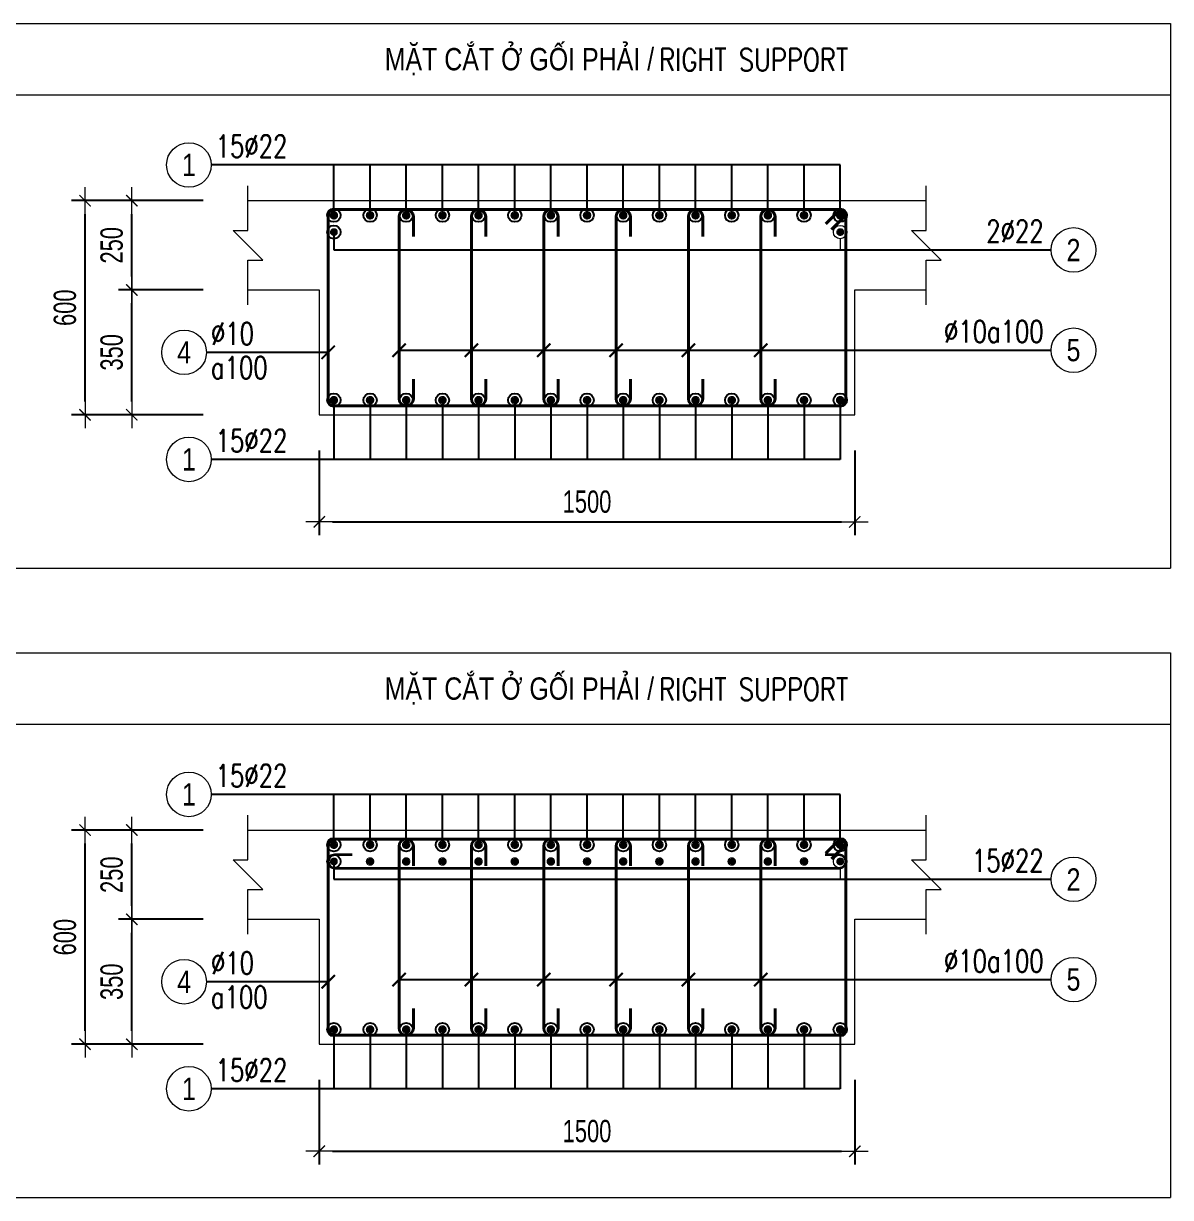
# Model space of a CAD drawing. Header units: millimetres. Extents: x 0 to 256521, y -18667 to 27271.
# Drawn here: x 230287 to 233500, y 10607 to 13896 of the extents above; entities that cross this region are included whole.
import ezdxf
from ezdxf.enums import TextEntityAlignment as Align

# ---------------------------------------------------------------- set-up
doc = ezdxf.new("R2010")
doc.units = ezdxf.units.MM
doc.layers.get('0').update_dxf_attribs({"lineweight": 20})
doc.layers.get('Defpoints').update_dxf_attribs({"color": 151, "lineweight": 9})
for name, color, linetype, lineweight in [('NDC_S_CONTINUOUS', 3, 'Continuous', 20), ('NDC_S_DIM', 1, 'Continuous', 15), ('NDC_S_REBAR', 4, 'Continuous', 35), ('NDC_S_STIRRUP', 4, 'Continuous', 40), ('NDC_S_THIN LINE', 8, 'Continuous', 9), ('NDC_S_VN TEXT', 7, 'Continuous', 20), ('NDC_Table', 3, 'Continuous', 20)]:
    doc.layers.add(name, color=color, linetype=linetype, lineweight=lineweight)
doc.styles.add('ARIAL', font='arial.ttf', dxfattribs={"width": 0.8})
doc.styles.add('NDC_DIM', font='', dxfattribs={"width": 0.75})
doc.styles.add('NDC_EN TXT', font='romans.shx', dxfattribs={"width": 0.8})
doc.styles.add('NDC_VIE TXT', font='arial.ttf', dxfattribs={"width": 0.8})
doc.styles.get('NDC_DIM').set_extended_font_data('Dotum')
doc.dimstyles.new('NDC_dim_25', dxfattribs={"dimscale": 25, "dimtxt": 2.5, "dimasz": 1.5, "dimexe": 1.5, "dimexo": 2.5, "dimgap": 1, "dimtad": 1, "dimdec": 0, "dimzin": 0, "dimdsep": 46, "dimtxsty": 'NDC_DIM', "dimblk": 'DIMMARK', "dimcen": 0.09, "dimdle": 1.2, "dimclrd": 1, "dimclre": 1, "dimclrt": 3, "dimadec": 0, "dimazin": 0, "dimtfac": 1, "dimtdec": 0, "dimtix": 1, "dimtofl": 0, "dimtmove": 0, "dimatfit": 3, "dimfxl": 8, "dimfxlon": 1, "dimtolj": 1, "dimtzin": 0, "dimarcsym": 0})

# ---------------------------------------------------------------- blocks, each defined once
blk = doc.blocks.new('DIMMARK')
at = {"layer": 'NDC_S_DIM', "color": 1}
blk.add_line((-1.5, 0), (1, 0), dxfattribs=at)
at = {"layer": 'NDC_S_DIM', "color": 2, "const_width": 0.1}
blk.add_lwpolyline([(-0.424, -0.424), (0.424, 0.424)], dxfattribs=at)
blk = doc.blocks.new('*D239')
at = {"layer": 'Defpoints', "color": 0, "transparency": 16777216}
for p in [(231115.4, 12800), (232615.4, 12800), (232615.4, 12500)]:
    blk.add_point(p, dxfattribs=at)
at = {"layer": 'NDC_S_DIM', "color": 1, "lineweight": -2, "transparency": 16777216}
for p, q in [((231115.4, 12700), (231115.4, 12462.5)), ((232615.4, 12700), (232615.4, 12462.5)), ((231152.9, 12500), (232577.9, 12500))]:
    blk.add_line(p, q, dxfattribs=at)
at = {"layer": 'NDC_S_DIM', "color": 1, "lineweight": -2, "transparency": 16777216, "xscale": 37.5, "yscale": 37.5, "zscale": 37.5, "rotation": 180}
blk.add_blockref('DIMMARK', (231115.4, 12500), dxfattribs=at)
at = {"layer": 'NDC_S_DIM', "color": 1, "lineweight": -2, "transparency": 16777216, "xscale": 37.5, "yscale": 37.5, "zscale": 37.5}
blk.add_blockref('DIMMARK', (232615.4, 12500), dxfattribs=at)
at = {"layer": 'NDC_S_DIM', "color": 3, "transparency": 16777216, "insert": (231865.4, 12556.2), "char_height": 62.5, "attachment_point": 5, "style": 'NDC_DIM'}
blk.add_mtext('\\A1;1500', dxfattribs=at)
blk = doc.blocks.new('*D240')
at = {"layer": 'Defpoints', "color": 0, "transparency": 16777216}
for p in [(230590.4, 13150), (230915.4, 13150), (230915.4, 12800)]:
    blk.add_point(p, dxfattribs=at)
at = {"layer": 'NDC_S_DIM', "color": 1, "lineweight": -2, "transparency": 16777216}
for p, q in [((230790.4, 13150), (230552.9, 13150)), ((230590.4, 12837.5), (230590.4, 13112.5)), ((230790.4, 12800), (230552.9, 12800))]:
    blk.add_line(p, q, dxfattribs=at)
at = {"layer": 'NDC_S_DIM', "color": 1, "lineweight": -2, "transparency": 16777216, "xscale": 37.5, "yscale": 37.5, "zscale": 37.5}
for p, rotation in [((230590.4, 13150), 90), ((230590.4, 12800), 270)]:
    blk.add_blockref('DIMMARK', p, dxfattribs=dict(at, rotation=rotation))
at = {"layer": 'NDC_S_DIM', "color": 3, "transparency": 16777216, "insert": (230534.2, 12975), "char_height": 62.5, "attachment_point": 5, "rotation": 90, "style": 'NDC_DIM'}
blk.add_mtext('\\A1;350', dxfattribs=at)
blk = doc.blocks.new('*D241')
at = {"layer": 'Defpoints', "color": 0, "transparency": 16777216}
for p in [(230590.4, 13400), (230915.4, 13400), (230915.4, 13150)]:
    blk.add_point(p, dxfattribs=at)
at = {"layer": 'NDC_S_DIM', "color": 1, "lineweight": -2, "transparency": 16777216}
for p, q in [((230790.4, 13400), (230552.9, 13400)), ((230590.4, 13187.5), (230590.4, 13362.5)), ((230790.4, 13150), (230552.9, 13150))]:
    blk.add_line(p, q, dxfattribs=at)
at = {"layer": 'NDC_S_DIM', "color": 1, "lineweight": -2, "transparency": 16777216, "xscale": 37.5, "yscale": 37.5, "zscale": 37.5}
for p, rotation in [((230590.4, 13400), 90), ((230590.4, 13150), 270)]:
    blk.add_blockref('DIMMARK', p, dxfattribs=dict(at, rotation=rotation))
at = {"layer": 'NDC_S_DIM', "color": 3, "transparency": 16777216, "insert": (230534.2, 13275), "char_height": 62.5, "attachment_point": 5, "rotation": 90, "style": 'NDC_DIM'}
blk.add_mtext('\\A1;250', dxfattribs=at)
blk = doc.blocks.new('*D242')
at = {"layer": 'Defpoints', "color": 0, "transparency": 16777216}
for p in [(230459.4, 13400), (230915.4, 13400), (230915.4, 12800)]:
    blk.add_point(p, dxfattribs=at)
at = {"layer": 'NDC_S_DIM', "color": 1, "lineweight": -2, "transparency": 16777216}
for p, q in [((230659.4, 13400), (230421.9, 13400)), ((230459.4, 12837.5), (230459.4, 13362.5)), ((230659.4, 12800), (230421.9, 12800))]:
    blk.add_line(p, q, dxfattribs=at)
at = {"layer": 'NDC_S_DIM', "color": 1, "lineweight": -2, "transparency": 16777216, "xscale": 37.5, "yscale": 37.5, "zscale": 37.5}
for p, rotation in [((230459.4, 13400), 90), ((230459.4, 12800), 270)]:
    blk.add_blockref('DIMMARK', p, dxfattribs=dict(at, rotation=rotation))
at = {"layer": 'NDC_S_DIM', "color": 3, "transparency": 16777216, "insert": (230403.2, 13100), "char_height": 62.5, "attachment_point": 5, "rotation": 90, "style": 'NDC_DIM'}
blk.add_mtext('\\A1;600', dxfattribs=at)
blk = doc.blocks.new('kata_block_THEP')
at = {"layer": 'NDC_S_REBAR', "color": 0}
for p, q in [((-0.5, 0), (0.5, 0)), ((-0.35, 0.35), (0.35, -0.35)), ((0.35, 0.35), (-0.35, -0.35)), ((0, 0.5), (0, -0.5))]:
    blk.add_line(p, q, dxfattribs=at)
at = {"layer": 'NDC_S_REBAR', "color": 0, "const_width": 0.0833}
blk.add_lwpolyline([(-0.5, 0, 1), (0.5, 0, 1), (-0.5, 0, 1)], format="xyb", dxfattribs=at)
blk = doc.blocks.new('*U212')
blk.add_circle((-2.5, 0), 2.5)
at = {"layer": 'NDC_S_VN TEXT', "color": 3, "style": 'NDC_EN TXT', "width": 0.75}
blk.add_attdef('DK1', (0.5, 0.85), '', height=2.5, dxfattribs=at)
at = {"layer": 'NDC_S_VN TEXT', "color": 7, "style": 'ARIAL', "width": 0.8}
blk.add_attdef('SH2', text='', height=2.5, dxfattribs=at).set_placement((-2.5, 0), align=Align.MIDDLE)
blk = doc.blocks.new('*U209')
blk.add_circle((2.5, 0), 2.5)
at = {"layer": 'NDC_S_VN TEXT', "color": 3, "style": 'NDC_EN TXT', "width": 0.75}
blk.add_attdef('DK2', text='', height=2.5, dxfattribs=at).set_placement((-0.85, 0.85), align=Align.RIGHT)
at = {"layer": 'NDC_S_VN TEXT', "color": 7, "style": 'ARIAL', "width": 0.8}
blk.add_attdef('SH3', text='', height=2.5, dxfattribs=at).set_placement((2.5, 0), align=Align.MIDDLE)
blk = doc.blocks.new('*U213')
blk.add_circle((-2.5, 0), 2.5)
at = {"layer": 'NDC_S_VN TEXT', "color": 3, "style": 'NDC_EN TXT', "width": 0.75}
for tag, p in [('DK1', (0.5, 0.85)), ('KC1', (0.5, -2.97))]:
    blk.add_attdef(tag, p, '', height=2.5, dxfattribs=at)
at = {"layer": 'NDC_S_VN TEXT', "color": 7, "style": 'ARIAL', "width": 0.8}
blk.add_attdef('SH2', text='', height=2.5, dxfattribs=at).set_placement((-2.5, 0), align=Align.MIDDLE)
blk = doc.blocks.new('TABLE 1')
at = {"layer": 'NDC_Table'}
for p, q in [((0, 0), (10824, 0)), ((10824, 0), (10824, -1526.1)), ((0, -200), (10824, -200)), ((0, -1526.1), (10824, -1526.1))]:
    blk.add_line(p, q, dxfattribs=at)
at = {"layer": 'NDC_S_VN TEXT', "style": 'NDC_VIE TXT', "width": 0.8}
blk.add_text('MẶT CẮT Ở GỐI PHẢI /', height=62.5, dxfattribs=at).set_placement((9000.4, -100), align=Align.MIDDLE_CENTER)
at = {"layer": 'NDC_S_VN TEXT', "color": 2, "style": 'NDC_EN TXT', "width": 0.8}
blk.add_text('RIGHT SUPPORT', height=62.5, dxfattribs=at).set_placement((9391.9, -101.8), align=Align.MIDDLE_LEFT)
blk = doc.blocks.new('*D352')
at = {"layer": 'Defpoints', "color": 0, "transparency": 16777216}
for p in [(231115.4, 11036.3), (232615.4, 11036.3), (232615.4, 10736.3)]:
    blk.add_point(p, dxfattribs=at)
at = {"layer": 'NDC_S_DIM', "color": 1, "lineweight": -2, "transparency": 16777216}
for p, q in [((231115.4, 10936.3), (231115.4, 10698.8)), ((232615.4, 10936.3), (232615.4, 10698.8)), ((231152.9, 10736.3), (232577.9, 10736.3))]:
    blk.add_line(p, q, dxfattribs=at)
at = {"layer": 'NDC_S_DIM', "color": 1, "lineweight": -2, "transparency": 16777216, "xscale": 37.5, "yscale": 37.5, "zscale": 37.5, "rotation": 180}
blk.add_blockref('DIMMARK', (231115.4, 10736.3), dxfattribs=at)
at = {"layer": 'NDC_S_DIM', "color": 1, "lineweight": -2, "transparency": 16777216, "xscale": 37.5, "yscale": 37.5, "zscale": 37.5}
blk.add_blockref('DIMMARK', (232615.4, 10736.3), dxfattribs=at)
at = {"layer": 'NDC_S_DIM', "color": 3, "transparency": 16777216, "insert": (231865.4, 10792.5), "char_height": 62.5, "attachment_point": 5, "style": 'NDC_DIM'}
blk.add_mtext('\\A1;1500', dxfattribs=at)
blk = doc.blocks.new('*D353')
at = {"layer": 'Defpoints', "color": 0, "transparency": 16777216}
for p in [(230590.4, 11386.3), (230915.4, 11386.3), (230915.4, 11036.3)]:
    blk.add_point(p, dxfattribs=at)
at = {"layer": 'NDC_S_DIM', "color": 1, "lineweight": -2, "transparency": 16777216}
for p, q in [((230790.4, 11386.3), (230552.9, 11386.3)), ((230590.4, 11073.8), (230590.4, 11348.8)), ((230790.4, 11036.3), (230552.9, 11036.3))]:
    blk.add_line(p, q, dxfattribs=at)
at = {"layer": 'NDC_S_DIM', "color": 1, "lineweight": -2, "transparency": 16777216, "xscale": 37.5, "yscale": 37.5, "zscale": 37.5}
for p, rotation in [((230590.4, 11386.3), 90), ((230590.4, 11036.3), 270)]:
    blk.add_blockref('DIMMARK', p, dxfattribs=dict(at, rotation=rotation))
at = {"layer": 'NDC_S_DIM', "color": 3, "transparency": 16777216, "insert": (230534.2, 11211.3), "char_height": 62.5, "attachment_point": 5, "rotation": 90, "style": 'NDC_DIM'}
blk.add_mtext('\\A1;350', dxfattribs=at)
blk = doc.blocks.new('*D354')
at = {"layer": 'Defpoints', "color": 0, "transparency": 16777216}
for p in [(230590.4, 11636.3), (230915.4, 11636.3), (230915.4, 11386.3)]:
    blk.add_point(p, dxfattribs=at)
at = {"layer": 'NDC_S_DIM', "color": 1, "lineweight": -2, "transparency": 16777216}
for p, q in [((230790.4, 11636.3), (230552.9, 11636.3)), ((230590.4, 11423.8), (230590.4, 11598.8)), ((230790.4, 11386.3), (230552.9, 11386.3))]:
    blk.add_line(p, q, dxfattribs=at)
at = {"layer": 'NDC_S_DIM', "color": 1, "lineweight": -2, "transparency": 16777216, "xscale": 37.5, "yscale": 37.5, "zscale": 37.5}
for p, rotation in [((230590.4, 11636.3), 90), ((230590.4, 11386.3), 270)]:
    blk.add_blockref('DIMMARK', p, dxfattribs=dict(at, rotation=rotation))
at = {"layer": 'NDC_S_DIM', "color": 3, "transparency": 16777216, "insert": (230534.2, 11511.3), "char_height": 62.5, "attachment_point": 5, "rotation": 90, "style": 'NDC_DIM'}
blk.add_mtext('\\A1;250', dxfattribs=at)
blk = doc.blocks.new('*D355')
at = {"layer": 'Defpoints', "color": 0, "transparency": 16777216}
for p in [(230459.4, 11636.3), (230915.4, 11636.3), (230915.4, 11036.3)]:
    blk.add_point(p, dxfattribs=at)
at = {"layer": 'NDC_S_DIM', "color": 1, "lineweight": -2, "transparency": 16777216}
for p, q in [((230659.4, 11636.3), (230421.9, 11636.3)), ((230459.4, 11073.8), (230459.4, 11598.8)), ((230659.4, 11036.3), (230421.9, 11036.3))]:
    blk.add_line(p, q, dxfattribs=at)
at = {"layer": 'NDC_S_DIM', "color": 1, "lineweight": -2, "transparency": 16777216, "xscale": 37.5, "yscale": 37.5, "zscale": 37.5}
for p, rotation in [((230459.4, 11636.3), 90), ((230459.4, 11036.3), 270)]:
    blk.add_blockref('DIMMARK', p, dxfattribs=dict(at, rotation=rotation))
at = {"layer": 'NDC_S_DIM', "color": 3, "transparency": 16777216, "insert": (230403.2, 11336.3), "char_height": 62.5, "attachment_point": 5, "rotation": 90, "style": 'NDC_DIM'}
blk.add_mtext('\\A1;600', dxfattribs=at)

msp = doc.modelspace()

# ---------------------------------------------------------------- linework, layer by layer
at = {"layer": 'NDC_S_CONTINUOUS'}
for p, q in [((230915.4, 13400), (232815.4, 13400)), ((230915.4, 11636.3), (232815.4, 11636.3))]:
    msp.add_line(p, q, dxfattribs=at)
for points in [[(230915.4, 13150), (231115.4, 13150), (231115.4, 12800), (232615.4, 12800), (232615.4, 13150), (232815.4, 13150)], [(230915.4, 11386.3), (231115.4, 11386.3), (231115.4, 11036.3), (232615.4, 11036.3), (232615.4, 11386.3), (232815.4, 11386.3)]]:
    msp.add_lwpolyline(points, dxfattribs=at)
at = {"layer": 'NDC_S_DIM'}
for points in [[(230915.4, 13108.3), (230915.4, 13233.3), (230957.1, 13233.3), (230873.8, 13316.6), (230915.4, 13316.6), (230915.4, 13441.6)], [(232815.4, 13108.3), (232815.4, 13233.3), (232857.1, 13233.3), (232773.8, 13316.6), (232815.4, 13316.6), (232815.4, 13441.6)], [(230915.4, 11344.6), (230915.4, 11469.6), (230957.1, 11469.6), (230873.8, 11553), (230915.4, 11553), (230915.4, 11678)], [(232815.4, 11344.6), (232815.4, 11469.6), (232857.1, 11469.6), (232773.8, 11553), (232815.4, 11553), (232815.4, 11678)]]:
    msp.add_lwpolyline(points, dxfattribs=at)
at = {"layer": 'NDC_S_REBAR'}
msp.add_lwpolyline([(231207.8, 11566.7), (231158.9, 11566.7, 1), (231158.9, 11529.9), (232572, 11529.9, 1), (232572, 11566.7), (232532.7, 11566.7, -0.414214)], format="xyb", dxfattribs=at)
at = {"layer": 'NDC_S_STIRRUP'}
for points in [[(232534.4, 13335), (232574.4, 13375, -0.414214), (232590.4, 13359), (232590.4, 12841, -0.414214), (232574.4, 12825), (231156.4, 12825, -0.414214), (231140.4, 12841), (231140.4, 13359, -0.414214), (231156.4, 13375), (232574.4, 13375, -0.414214), (232590.4, 13359), (232550.4, 13319)], [(231379, 13300), (231379, 13355, 1), (231339, 13355), (231339, 12845, 1), (231379, 12845), (231379, 12900)], [(231581.6, 13300), (231581.6, 13355, 1), (231541.6, 13355), (231541.6, 12845, 1), (231581.6, 12845), (231581.6, 12900)], [(231784.1, 13300), (231784.1, 13355, 1), (231744.1, 13355), (231744.1, 12845, 1), (231784.1, 12845), (231784.1, 12900)], [(231986.7, 13300), (231986.7, 13355, 1), (231946.7, 13355), (231946.7, 12845, 1), (231986.7, 12845), (231986.7, 12900)], [(232189.3, 13300), (232189.3, 13355, 1), (232149.3, 13355), (232149.3, 12845, 1), (232189.3, 12845), (232189.3, 12900)], [(232391.9, 13300), (232391.9, 13355, 1), (232351.9, 13355), (232351.9, 12845, 1), (232391.9, 12845), (232391.9, 12900)], [(232534.4, 11571.3), (232574.4, 11611.3, -0.414214), (232590.4, 11595.3), (232590.4, 11077.3, -0.414214), (232574.4, 11061.3), (231156.4, 11061.3, -0.414214), (231140.4, 11077.3), (231140.4, 11595.3, -0.414214), (231156.4, 11611.3), (232574.4, 11611.3, -0.414214), (232590.4, 11595.3), (232550.4, 11555.3)], [(231379, 11536.3), (231379, 11591.3, 1), (231339, 11591.3), (231339, 11081.3, 1), (231379, 11081.3), (231379, 11136.3)], [(231581.6, 11536.3), (231581.6, 11591.3, 1), (231541.6, 11591.3), (231541.6, 11081.3, 1), (231581.6, 11081.3), (231581.6, 11136.3)], [(231784.1, 11536.3), (231784.1, 11591.3, 1), (231744.1, 11591.3), (231744.1, 11081.3, 1), (231784.1, 11081.3), (231784.1, 11136.3)], [(231986.7, 11536.3), (231986.7, 11591.3, 1), (231946.7, 11591.3), (231946.7, 11081.3, 1), (231986.7, 11081.3), (231986.7, 11136.3)], [(232189.3, 11536.3), (232189.3, 11591.3, 1), (232149.3, 11591.3), (232149.3, 11081.3, 1), (232189.3, 11081.3), (232189.3, 11136.3)], [(232391.9, 11536.3), (232391.9, 11591.3, 1), (232351.9, 11591.3), (232351.9, 11081.3, 1), (232391.9, 11081.3), (232391.9, 11136.3)]]:
    msp.add_lwpolyline(points, format="xyb", dxfattribs=at)
at = {"layer": 'NDC_S_THIN LINE'}
for p, q in [((231156.4, 13293.2), (231156.4, 13262)), ((232574.4, 13293.2), (232574.4, 13262)), ((231156.4, 11529.5), (231156.4, 11498.3)), ((232574.4, 11529.5), (232574.4, 11498.3))]:
    msp.add_line(p, q, dxfattribs=at)
for centre in [(231156.4, 13312), (231156.4, 13312), (232574.4, 13312), (231156.4, 11548.3), (231156.4, 11548.3), (232574.4, 11548.3)]:
    msp.add_circle(centre, 18.8, dxfattribs=at)

# ---------------------------------------------------------------- block references
at = {"layer": 'NDC_S_REBAR'}
for p, xscale, yscale, zscale in [((231156.4, 13359), 22, 22, 22), ((231257.7, 13359), 22, 22, 22), ((231359, 13359), 22, 22, 22), ((231460.3, 13359), 22, 22, 22), ((231561.6, 13359), 22, 22, 22), ((231662.9, 13359), 22, 22, 22), ((231764.1, 13359), 22, 22, 22), ((231865.4, 13359), 22, 22, 22), ((231966.7, 13359), 22, 22, 22), ((232068, 13359), 22, 22, 22), ((232169.3, 13359), 22, 22, 22), ((232270.6, 13359), 22, 22, 22), ((232371.9, 13359), 22, 22, 22), ((232473.1, 13359), 22, 22, 22), ((232574.4, 13359), 22, 22, 22), ((231156.4, 13312), 20, 20, 20), ((232574.4, 13312), 20, 20, 20), ((231156.4, 12841), 22, 22, 22), ((231257.7, 12841), 22, 22, 22), ((231359, 12841), 22, 22, 22), ((231460.3, 12841), 22, 22, 22), ((231561.6, 12841), 22, 22, 22), ((231662.9, 12841), 22, 22, 22), ((231764.1, 12841), 22, 22, 22), ((231865.4, 12841), 22, 22, 22), ((231966.7, 12841), 22, 22, 22), ((232068, 12841), 22, 22, 22), ((232169.3, 12841), 22, 22, 22), ((232270.6, 12841), 22, 22, 22), ((232371.9, 12841), 22, 22, 22), ((232473.1, 12841), 22, 22, 22), ((232574.4, 12841), 22, 22, 22), ((231156.4, 11595.3), 22, 22, 22), ((231257.7, 11595.3), 22, 22, 22), ((231359, 11595.3), 22, 22, 22), ((231460.3, 11595.3), 22, 22, 22), ((231561.6, 11595.3), 22, 22, 22), ((231662.9, 11595.3), 22, 22, 22), ((231764.1, 11595.3), 22, 22, 22), ((231865.4, 11595.3), 22, 22, 22), ((231966.7, 11595.3), 22, 22, 22), ((232068, 11595.3), 22, 22, 22), ((232169.3, 11595.3), 22, 22, 22), ((232270.6, 11595.3), 22, 22, 22), ((232371.9, 11595.3), 22, 22, 22), ((232473.1, 11595.3), 22, 22, 22), ((232574.4, 11595.3), 22, 22, 22), ((231156.4, 11548.3), 20, 20, 20), ((231257.7, 11548.3), 22, 22, 22), ((231359, 11548.3), 22, 22, 22), ((231460.3, 11548.3), 22, 22, 22), ((231561.6, 11548.3), 22, 22, 22), ((231662.9, 11548.3), 22, 22, 22), ((231764.1, 11548.3), 22, 22, 22), ((231865.4, 11548.3), 22, 22, 22), ((231966.7, 11548.3), 22, 22, 22), ((232068, 11548.3), 22, 22, 22), ((232169.3, 11548.3), 22, 22, 22), ((232270.6, 11548.3), 22, 22, 22), ((232371.9, 11548.3), 22, 22, 22), ((232473.1, 11548.3), 22, 22, 22), ((232574.4, 11548.3), 20, 20, 20), ((231156.4, 11077.3), 22, 22, 22), ((231257.7, 11077.3), 22, 22, 22), ((231359, 11077.3), 22, 22, 22), ((231460.3, 11077.3), 22, 22, 22), ((231561.6, 11077.3), 22, 22, 22), ((231662.9, 11077.3), 22, 22, 22), ((231764.1, 11077.3), 22, 22, 22), ((231865.4, 11077.3), 22, 22, 22), ((231966.7, 11077.3), 22, 22, 22), ((232068, 11077.3), 22, 22, 22), ((232169.3, 11077.3), 22, 22, 22), ((232270.6, 11077.3), 22, 22, 22), ((232371.9, 11077.3), 22, 22, 22), ((232473.1, 11077.3), 22, 22, 22), ((232574.4, 11077.3), 22, 22, 22)]:
    msp.add_blockref('kata_block_THEP', p, dxfattribs=dict(at, xscale=xscale, yscale=yscale, zscale=zscale))
at = {"layer": 'NDC_S_THIN LINE'}
for p in [(222675.6, 13896.5), (222675.6, 12132.8)]:
    msp.add_blockref('TABLE 1', p, dxfattribs=at)
at = {"layer": 'NDC_S_THIN LINE', "xscale": 25, "yscale": 25, "zscale": 25}
for name, p, values in [('*U212', (230812.7, 13500), {'SH2': '1', 'DK1': '15%%c22'}), ('*U209', (233165.4, 13262), {'SH3': '2', 'DK2': '2%%c22'}), ('*U209', (233165.4, 12980.9), {'SH3': '5', 'DK2': '%%c10a100'}), ('*U213', (230799.4, 12975), {'SH2': '4', 'DK1': '%%c10', 'KC1': 'a100'}), ('*U212', (230812.7, 12675), {'SH2': '1', 'DK1': '15%%c22'}), ('*U212', (230812.7, 11736.3), {'SH2': '1', 'DK1': '15%%c22'}), ('*U209', (233165.4, 11498.3), {'SH3': '2', 'DK2': '15%%c22'}), ('*U213', (230799.4, 11211.3), {'SH2': '4', 'DK1': '%%c10', 'KC1': 'a100'}), ('*U209', (233165.4, 11217.2), {'SH3': '5', 'DK2': '%%c10a100'}), ('*U212', (230812.7, 10911.3), {'SH2': '1', 'DK1': '15%%c22'})]:
    msp.add_blockref(name, p, dxfattribs=at).add_auto_attribs(values)

# ---------------------------------------------------------------- dimensions: what is measured, and where the dimension line sits
at = {"layer": 'NDC_S_DIM'}
for base, p1, p2, picture, middle in [((230459.4, 13400), (230915.4, 12800), (230915.4, 13400), '*D242', (230403.2, 13100)), ((230590.4, 13400), (230915.4, 13150), (230915.4, 13400), '*D241', (230534.2, 13275)), ((230590.4, 13150), (230915.4, 12800), (230915.4, 13150), '*D240', (230534.2, 12975)), ((230459.4, 11636.3), (230915.4, 11036.3), (230915.4, 11636.3), '*D355', (230403.2, 11336.3)), ((230590.4, 11636.3), (230915.4, 11386.3), (230915.4, 11636.3), '*D354', (230534.2, 11511.3)), ((230590.4, 11386.3), (230915.4, 11036.3), (230915.4, 11386.3), '*D353', (230534.2, 11211.3))]:
    dim = msp.add_linear_dim(base=base, p1=p1, p2=p2, angle=270, dimstyle='NDC_dim_25', dxfattribs=at)
    dim.commit()
    dim.dimension.update_dxf_attribs({"geometry": picture, "text_midpoint": middle})
for base, p1, p2, picture, middle in [((232615.4, 12500), (231115.4, 12800), (232615.4, 12800), '*D239', (231865.4, 12556.2)), ((232615.4, 10736.3), (231115.4, 11036.3), (232615.4, 11036.3), '*D352', (231865.4, 10792.5))]:
    dim = msp.add_linear_dim(base=base, p1=p1, p2=p2, dimstyle='NDC_dim_25', dxfattribs=at)
    dim.commit()
    dim.dimension.update_dxf_attribs({"geometry": picture, "text_midpoint": middle})

# ---------------------------------------------------------------- leaders
at = {"layer": 'NDC_S_THIN LINE'}
for points, override in [([(231156.4, 13359), (231156.4, 13500), (230812.7, 13500)], {"dimldrblk": 'DotBlank'}), ([(231257.7, 13359), (231257.7, 13500), (230812.7, 13500)], {"dimldrblk": 'DotBlank'}), ([(231359, 13359), (231359, 13500), (230812.7, 13500)], {"dimldrblk": 'DotBlank'}), ([(231460.3, 13359), (231460.3, 13500), (230812.7, 13500)], {"dimldrblk": 'DotBlank'}), ([(231561.6, 13359), (231561.6, 13500), (230812.7, 13500)], {"dimldrblk": 'DotBlank'}), ([(231662.9, 13359), (231662.9, 13500), (230812.7, 13500)], {"dimldrblk": 'DotBlank'}), ([(231764.1, 13359), (231764.1, 13500), (230812.7, 13500)], {"dimldrblk": 'DotBlank'}), ([(231865.4, 13359), (231865.4, 13500), (230812.7, 13500)], {"dimldrblk": 'DotBlank'}), ([(231966.7, 13359), (231966.7, 13500), (230812.7, 13500)], {"dimldrblk": 'DotBlank'}), ([(232068, 13359), (232068, 13500), (230812.7, 13500)], {"dimldrblk": 'DotBlank'}), ([(232169.3, 13359), (232169.3, 13500), (230812.7, 13500)], {"dimldrblk": 'DotBlank'}), ([(232270.6, 13359), (232270.6, 13500), (230812.7, 13500)], {"dimldrblk": 'DotBlank'}), ([(232371.9, 13359), (232371.9, 13500), (230812.7, 13500)], {"dimldrblk": 'DotBlank'}), ([(232473.1, 13359), (232473.1, 13500), (230812.7, 13500)], {"dimldrblk": 'DotBlank'}), ([(232574.4, 13359), (232574.4, 13500), (230812.7, 13500)], {"dimldrblk": 'DotBlank'}), ([(231156.4, 13312), (231156.4, 13262), (233165.4, 13262)], {"dimldrblk": 'DotBlank'}), ([(231140.4, 12975), (230799.4, 12975)], {"dimldrblk": 'ArchTick'}), ([(231339, 12980.9), (233165.4, 12980.9)], {"dimldrblk": 'ArchTick'}), ([(231541.6, 12980.9), (233165.4, 12980.9)], {"dimldrblk": 'ArchTick'}), ([(231744.1, 12980.9), (233165.4, 12980.9)], {"dimldrblk": 'ArchTick'}), ([(231946.7, 12980.9), (233165.4, 12980.9)], {"dimldrblk": 'ArchTick'}), ([(232149.3, 12980.9), (233165.4, 12980.9)], {"dimldrblk": 'ArchTick'}), ([(232351.9, 12980.9), (233165.4, 12980.9)], {"dimldrblk": 'ArchTick'}), ([(231156.4, 12841), (231156.4, 12675), (230812.7, 12675)], {"dimldrblk": 'DotBlank'}), ([(231257.7, 12841), (231257.7, 12675), (230812.7, 12675)], {"dimldrblk": 'DotBlank'}), ([(231359, 12841), (231359, 12675), (230812.7, 12675)], {"dimldrblk": 'DotBlank'}), ([(231460.3, 12841), (231460.3, 12675), (230812.7, 12675)], {"dimldrblk": 'DotBlank'}), ([(231561.6, 12841), (231561.6, 12675), (230812.7, 12675)], {"dimldrblk": 'DotBlank'}), ([(231662.9, 12841), (231662.9, 12675), (230812.7, 12675)], {"dimldrblk": 'DotBlank'}), ([(231764.1, 12841), (231764.1, 12675), (230812.7, 12675)], {"dimldrblk": 'DotBlank'}), ([(231865.4, 12841), (231865.4, 12675), (230812.7, 12675)], {"dimldrblk": 'DotBlank'}), ([(231966.7, 12841), (231966.7, 12675), (230812.7, 12675)], {"dimldrblk": 'DotBlank'}), ([(232068, 12841), (232068, 12675), (230812.7, 12675)], {"dimldrblk": 'DotBlank'}), ([(232169.3, 12841), (232169.3, 12675), (230812.7, 12675)], {"dimldrblk": 'DotBlank'}), ([(232270.6, 12841), (232270.6, 12675), (230812.7, 12675)], {"dimldrblk": 'DotBlank'}), ([(232371.9, 12841), (232371.9, 12675), (230812.7, 12675)], {"dimldrblk": 'DotBlank'}), ([(232473.1, 12841), (232473.1, 12675), (230812.7, 12675)], {"dimldrblk": 'DotBlank'}), ([(232574.4, 12841), (232574.4, 12675), (230812.7, 12675)], {"dimldrblk": 'DotBlank'}), ([(231156.4, 11595.3), (231156.4, 11736.3), (230812.7, 11736.3)], {"dimldrblk": 'DotBlank'}), ([(231257.7, 11595.3), (231257.7, 11736.3), (230812.7, 11736.3)], {"dimldrblk": 'DotBlank'}), ([(231359, 11595.3), (231359, 11736.3), (230812.7, 11736.3)], {"dimldrblk": 'DotBlank'}), ([(231460.3, 11595.3), (231460.3, 11736.3), (230812.7, 11736.3)], {"dimldrblk": 'DotBlank'}), ([(231561.6, 11595.3), (231561.6, 11736.3), (230812.7, 11736.3)], {"dimldrblk": 'DotBlank'}), ([(231662.9, 11595.3), (231662.9, 11736.3), (230812.7, 11736.3)], {"dimldrblk": 'DotBlank'}), ([(231764.1, 11595.3), (231764.1, 11736.3), (230812.7, 11736.3)], {"dimldrblk": 'DotBlank'}), ([(231865.4, 11595.3), (231865.4, 11736.3), (230812.7, 11736.3)], {"dimldrblk": 'DotBlank'}), ([(231966.7, 11595.3), (231966.7, 11736.3), (230812.7, 11736.3)], {"dimldrblk": 'DotBlank'}), ([(232068, 11595.3), (232068, 11736.3), (230812.7, 11736.3)], {"dimldrblk": 'DotBlank'}), ([(232169.3, 11595.3), (232169.3, 11736.3), (230812.7, 11736.3)], {"dimldrblk": 'DotBlank'}), ([(232270.6, 11595.3), (232270.6, 11736.3), (230812.7, 11736.3)], {"dimldrblk": 'DotBlank'}), ([(232371.9, 11595.3), (232371.9, 11736.3), (230812.7, 11736.3)], {"dimldrblk": 'DotBlank'}), ([(232473.1, 11595.3), (232473.1, 11736.3), (230812.7, 11736.3)], {"dimldrblk": 'DotBlank'}), ([(232574.4, 11595.3), (232574.4, 11736.3), (230812.7, 11736.3)], {"dimldrblk": 'DotBlank'}), ([(231156.4, 11548.3), (231156.4, 11498.3), (233165.4, 11498.3)], {"dimldrblk": 'DotBlank'}), ([(231140.4, 11211.3), (230799.4, 11211.3)], {"dimldrblk": 'ArchTick'}), ([(231339, 11217.2), (233165.4, 11217.2)], {"dimldrblk": 'ArchTick'}), ([(231541.6, 11217.2), (233165.4, 11217.2)], {"dimldrblk": 'ArchTick'}), ([(231744.1, 11217.2), (233165.4, 11217.2)], {"dimldrblk": 'ArchTick'}), ([(231946.7, 11217.2), (233165.4, 11217.2)], {"dimldrblk": 'ArchTick'}), ([(232149.3, 11217.2), (233165.4, 11217.2)], {"dimldrblk": 'ArchTick'}), ([(232351.9, 11217.2), (233165.4, 11217.2)], {"dimldrblk": 'ArchTick'}), ([(231156.4, 11077.3), (231156.4, 10911.3), (230812.7, 10911.3)], {"dimldrblk": 'DotBlank'}), ([(231257.7, 11077.3), (231257.7, 10911.3), (230812.7, 10911.3)], {"dimldrblk": 'DotBlank'}), ([(231359, 11077.3), (231359, 10911.3), (230812.7, 10911.3)], {"dimldrblk": 'DotBlank'}), ([(231460.3, 11077.3), (231460.3, 10911.3), (230812.7, 10911.3)], {"dimldrblk": 'DotBlank'}), ([(231561.6, 11077.3), (231561.6, 10911.3), (230812.7, 10911.3)], {"dimldrblk": 'DotBlank'}), ([(231662.9, 11077.3), (231662.9, 10911.3), (230812.7, 10911.3)], {"dimldrblk": 'DotBlank'}), ([(231764.1, 11077.3), (231764.1, 10911.3), (230812.7, 10911.3)], {"dimldrblk": 'DotBlank'}), ([(231865.4, 11077.3), (231865.4, 10911.3), (230812.7, 10911.3)], {"dimldrblk": 'DotBlank'}), ([(231966.7, 11077.3), (231966.7, 10911.3), (230812.7, 10911.3)], {"dimldrblk": 'DotBlank'}), ([(232068, 11077.3), (232068, 10911.3), (230812.7, 10911.3)], {"dimldrblk": 'DotBlank'}), ([(232169.3, 11077.3), (232169.3, 10911.3), (230812.7, 10911.3)], {"dimldrblk": 'DotBlank'}), ([(232270.6, 11077.3), (232270.6, 10911.3), (230812.7, 10911.3)], {"dimldrblk": 'DotBlank'}), ([(232371.9, 11077.3), (232371.9, 10911.3), (230812.7, 10911.3)], {"dimldrblk": 'DotBlank'}), ([(232473.1, 11077.3), (232473.1, 10911.3), (230812.7, 10911.3)], {"dimldrblk": 'DotBlank'}), ([(232574.4, 11077.3), (232574.4, 10911.3), (230812.7, 10911.3)], {"dimldrblk": 'DotBlank'})]:
    msp.add_leader(points, dimstyle='NDC_dim_25', override=override, dxfattribs=at)

doc.saveas('drawing.dxf')
